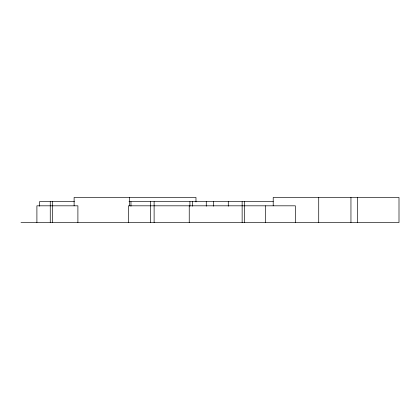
<?xml version="1.0" encoding="UTF-8"?>
<svg xmlns="http://www.w3.org/2000/svg" width="420" height="420" viewBox="0 0 420 420"><rect width="100%" height="100%" fill="white"/><g stroke="black" fill="none" stroke-linecap="round" stroke-linejoin="round"><path stroke-width="0.63" d="M74.419 201.632L39.538 201.632L39.538 206.209M128.987 201.632L273.247 201.632M21 222.553L399 222.553L399 197.447L273.21 197.447L273.21 205.816M357.593 197.447L357.593 222.553M350.952 197.447L350.952 222.553M318.722 197.447L318.722 222.553M295.355 222.553L295.355 205.816L128.405 205.816L128.405 222.553M265.403 205.816L265.403 222.553M244.566 201.632L244.566 222.553M242.141 201.632L242.141 222.553M228.281 201.632L228.281 206.209M213.413 201.632L213.413 206.209M206.273 201.632L206.273 206.209M195.977 201.952L195.977 197.447L74.114 197.447L74.114 205.816M192.486 201.632L192.486 206.209M189.929 201.632L189.929 206.209M189.236 205.816L189.236 222.553M154.114 201.632L154.114 222.553M150.502 201.632L150.502 222.553M130.966 201.632L130.966 206.209M129.518 197.447L129.518 205.816M77.9 222.553L77.9 205.816L36.902 205.816L36.902 222.553M52.379 201.632L52.379 222.553M50.258 201.632L50.258 222.553"/></g></svg>
